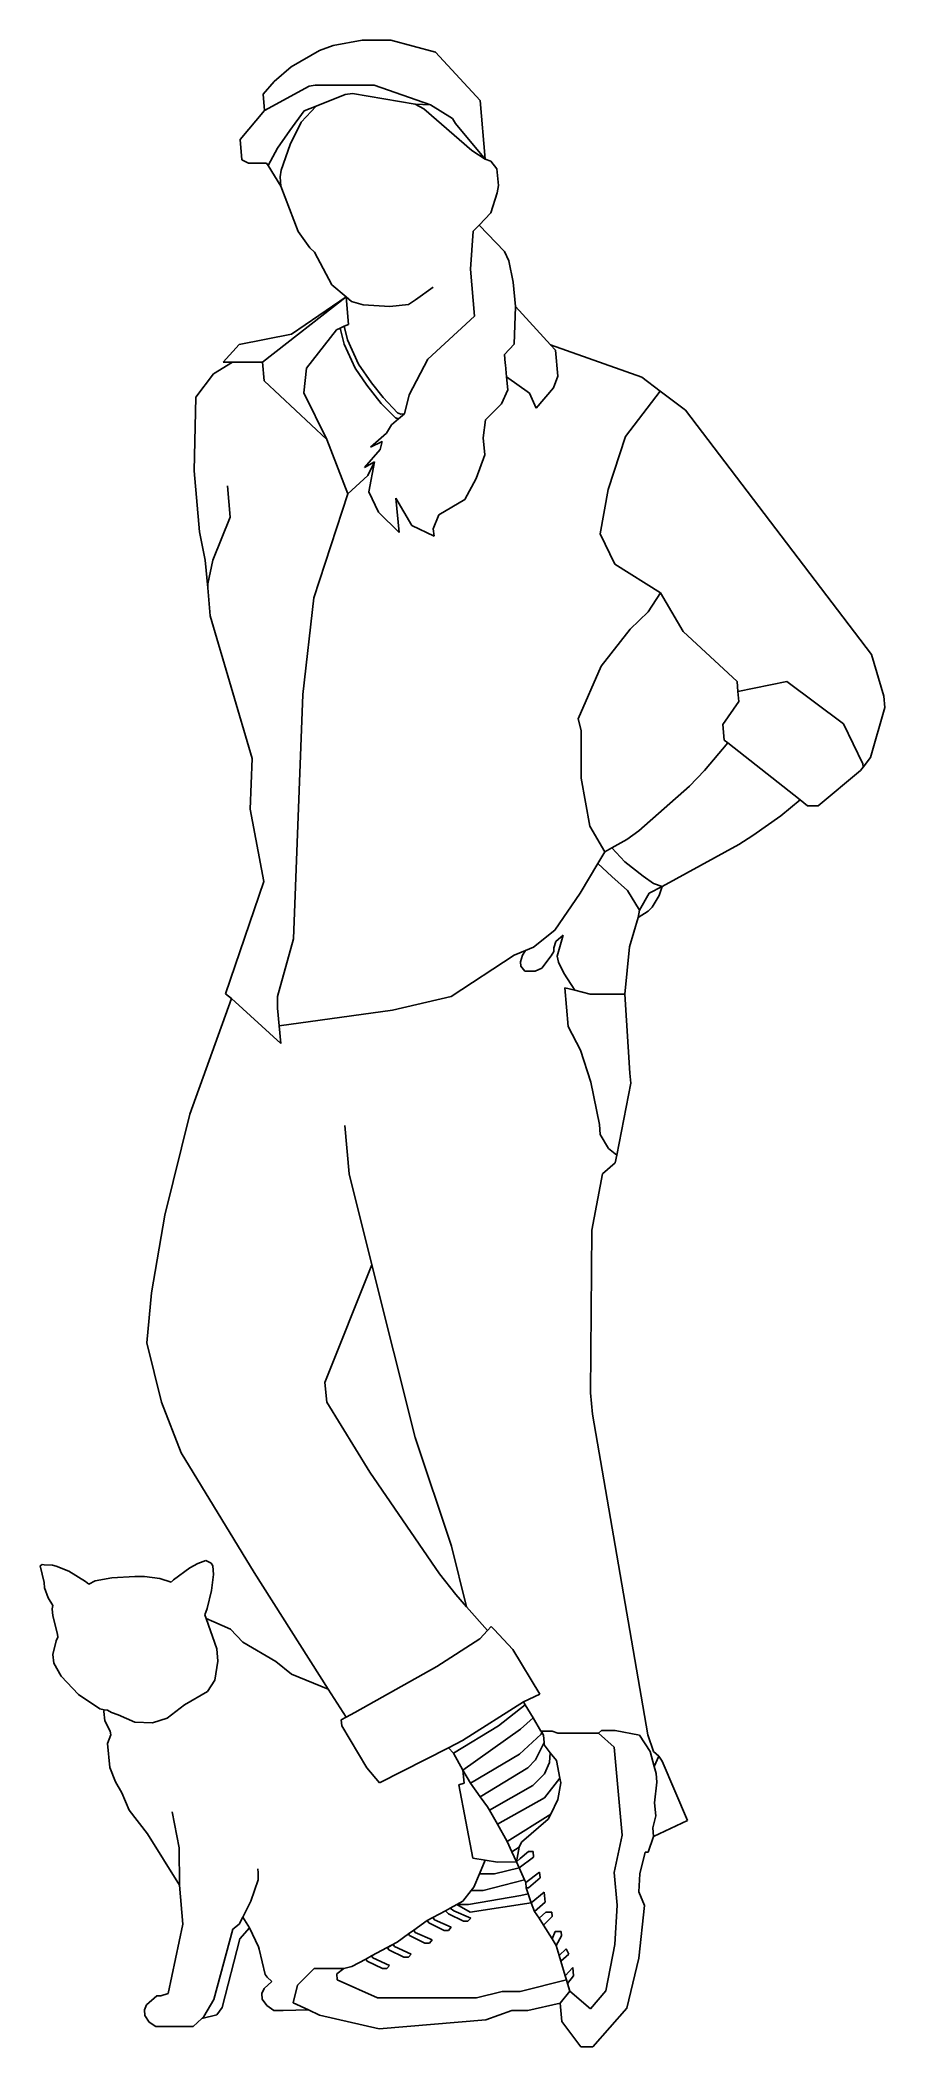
# Model space of a CAD drawing. Extents: x -28.26 to -27.57, y -9.78 to -8.14.
import ezdxf

# ---------------------------------------------------------------- set-up
doc = ezdxf.new("R2010")
doc.units = 0
doc.layers.get('0').update_dxf_attribs({"linetype": 'CONTINUOUS'})

msp = doc.modelspace()

# ---------------------------------------------------------------- linework, layer by layer
for p, q in [((-28.0184, -8.1449), (-28.0295, -8.1491)), ((-27.9946, -8.1405), (-28.0184, -8.1449)), ((-27.9712, -8.1405), (-27.9946, -8.1405)), ((-27.9348, -8.1504), (-27.9712, -8.1405)), ((-28.0667, -8.1742), (-28.0526, -8.1623)), ((-28.0526, -8.1623), (-28.0295, -8.1491)), ((-27.9348, -8.1504), (-27.8984, -8.1898)), ((-28.0757, -8.1846), (-28.0667, -8.1742)), ((-28.0744, -8.1981), (-28.038, -8.1781)), ((-28.0331, -8.1772), (-28.038, -8.1781)), ((-28.0331, -8.1772), (-27.985, -8.1772)), ((-27.985, -8.1772), (-27.9388, -8.1934)), ((-28.0757, -8.1846), (-28.0744, -8.1981)), ((-28.0446, -8.2074), (-28.0323, -8.1945)), ((-28.0323, -8.1945), (-28.042, -8.1984)), ((-28.0086, -8.1848), (-28.0323, -8.1945)), ((-28.0086, -8.1848), (-28.0025, -8.1842)), ((-28.0025, -8.1842), (-27.9513, -8.1929)), ((-27.9443, -8.1967), (-27.9513, -8.1929)), ((-27.9513, -8.1929), (-27.9388, -8.1934)), ((-27.9209, -8.2045), (-27.9388, -8.1934)), ((-27.8941, -8.2377), (-27.8984, -8.1898)), ((-28.0744, -8.1981), (-28.0945, -8.2216)), ((-28.0537, -8.2144), (-28.042, -8.1984)), ((-28.0535, -8.2257), (-28.0446, -8.2074)), ((-27.9443, -8.1967), (-27.9052, -8.2308)), ((-27.9184, -8.2087), (-27.9209, -8.2045)), ((-27.9184, -8.2087), (-27.8941, -8.2377)), ((-28.093, -8.2384), (-28.0945, -8.2216)), ((-28.064, -8.2287), (-28.0716, -8.2429)), ((-28.0537, -8.2144), (-28.064, -8.2287)), ((-28.0535, -8.2257), (-28.061, -8.2467)), ((-28.093, -8.2384), (-28.0876, -8.241)), ((-28.0876, -8.241), (-28.0728, -8.241)), ((-28.0728, -8.241), (-28.0716, -8.2429)), ((-28.0716, -8.2429), (-28.0612, -8.2598)), ((-27.9052, -8.2308), (-27.8941, -8.2377)), ((-27.8896, -8.2393), (-27.8941, -8.2377)), ((-27.8896, -8.2393), (-27.8846, -8.2456)), ((-27.8846, -8.2456), (-27.8834, -8.2592)), ((-28.061, -8.2467), (-28.0618, -8.2521)), ((-28.0612, -8.2598), (-28.0618, -8.2521)), ((-28.0612, -8.2598), (-28.0471, -8.2968)), ((-27.8845, -8.2653), (-27.8834, -8.2592)), ((-27.8845, -8.2653), (-27.8896, -8.2817)), ((-27.8992, -8.2916), (-27.904, -8.2965)), ((-27.8992, -8.2916), (-27.8896, -8.2817)), ((-27.8992, -8.2916), (-27.8784, -8.3132)), ((-28.0471, -8.2968), (-28.0375, -8.3103)), ((-28.0336, -8.3136), (-28.0375, -8.3103)), ((-27.9062, -8.3277), (-27.904, -8.2965)), ((-28.0195, -8.3405), (-28.0336, -8.3136)), ((-27.9062, -8.3277), (-27.9028, -8.3661)), ((-27.8784, -8.3132), (-27.8748, -8.3208)), ((-27.8748, -8.3208), (-27.8712, -8.3382)), ((-28.0079, -8.3502), (-28.0195, -8.3405)), ((-27.9511, -8.3526), (-27.9368, -8.3423)), ((-27.8712, -8.3382), (-27.8694, -8.3581)), ((-28.0762, -8.4036), (-28.0079, -8.3502)), ((-28.0525, -8.3807), (-28.0079, -8.3502)), ((-28.0034, -8.3539), (-28.0079, -8.3502)), ((-28.0059, -8.3727), (-28.0079, -8.3502)), ((-28.0034, -8.3539), (-27.9938, -8.3567)), ((-27.9722, -8.3581), (-27.9938, -8.3567)), ((-27.9722, -8.3581), (-27.9569, -8.3564)), ((-27.9569, -8.3564), (-27.9511, -8.3526)), ((-27.8694, -8.3581), (-27.8706, -8.3889)), ((-27.8694, -8.3581), (-27.8409, -8.3893)), ((-28.0156, -8.3771), (-28.0128, -8.3758)), ((-28.0128, -8.3758), (-28.0093, -8.3742)), ((-28.0093, -8.3888), (-28.0128, -8.3758)), ((-28.0093, -8.3742), (-28.0059, -8.3727)), ((-28.0093, -8.3742), (-28.0067, -8.3854)), ((-27.9028, -8.3661), (-27.941, -8.401)), ((-28.1083, -8.4036), (-28.0951, -8.3892)), ((-28.0951, -8.3892), (-28.0525, -8.3807)), ((-28.0402, -8.4085), (-28.0156, -8.3771)), ((-28.0005, -8.4086), (-28.0093, -8.3888)), ((-28.0067, -8.3854), (-27.9976, -8.4051)), ((-27.8706, -8.3889), (-27.8784, -8.3973)), ((-27.8409, -8.3893), (-27.8367, -8.3939)), ((-27.8409, -8.3893), (-27.7662, -8.4159)), ((-28.1008, -8.4036), (-28.1162, -8.4131)), ((-28.1008, -8.4036), (-28.1083, -8.4036)), ((-28.1008, -8.4036), (-28.0762, -8.4036)), ((-28.0749, -8.4188), (-28.0762, -8.4036)), ((-28.0402, -8.4085), (-28.0423, -8.4285)), ((-27.9908, -8.4225), (-28.0005, -8.4086)), ((-27.9976, -8.4051), (-27.9871, -8.4205)), ((-27.941, -8.401), (-27.9562, -8.4304)), ((-27.8778, -8.4043), (-27.8784, -8.3973)), ((-27.8776, -8.4058), (-27.8778, -8.4043)), ((-27.8776, -8.4058), (-27.8767, -8.4157)), ((-27.8348, -8.4149), (-27.8367, -8.3939)), ((-28.1162, -8.4131), (-28.1307, -8.4321)), ((-28.0749, -8.4188), (-28.0236, -8.4667)), ((-27.9792, -8.4373), (-27.9908, -8.4225)), ((-27.9871, -8.4205), (-27.9775, -8.4325)), ((-27.8767, -8.4157), (-27.8758, -8.4262)), ((-27.8767, -8.4157), (-27.858, -8.429)), ((-27.8384, -8.4245), (-27.8524, -8.4411)), ((-27.8348, -8.4149), (-27.8384, -8.4245)), ((-27.7662, -8.4159), (-27.7511, -8.4273)), ((-28.1307, -8.4321), (-28.1321, -8.4924)), ((-28.0236, -8.4667), (-28.0423, -8.4285)), ((-27.9676, -8.449), (-27.9792, -8.4373)), ((-27.9775, -8.4325), (-27.9658, -8.4449)), ((-27.9562, -8.4304), (-27.9602, -8.4458)), ((-27.8809, -8.4376), (-27.8939, -8.4506)), ((-27.8758, -8.4262), (-27.8809, -8.4376)), ((-27.8524, -8.4411), (-27.858, -8.429)), ((-27.7511, -8.4273), (-27.7796, -8.4643)), ((-27.7511, -8.4273), (-27.7305, -8.4429)), ((-27.9708, -8.4548), (-27.9748, -8.4616)), ((-27.9708, -8.4548), (-27.9651, -8.45)), ((-27.9651, -8.45), (-27.9676, -8.449)), ((-27.9631, -8.446), (-27.9658, -8.4449)), ((-27.9651, -8.45), (-27.9602, -8.4458)), ((-27.9602, -8.4458), (-27.9631, -8.446)), ((-27.8939, -8.4506), (-27.8958, -8.4655)), ((-27.5785, -8.6423), (-27.7305, -8.4429)), ((-28.0065, -8.5112), (-28.0236, -8.4667)), ((-27.9799, -8.475), (-27.9928, -8.4896)), ((-27.9748, -8.4616), (-27.9879, -8.4729)), ((-27.9879, -8.4729), (-27.9783, -8.4683)), ((-27.9783, -8.4683), (-27.9799, -8.475)), ((-27.8958, -8.4655), (-27.8946, -8.4794)), ((-27.7796, -8.4643), (-27.7938, -8.5077)), ((-27.9928, -8.4896), (-27.9847, -8.4849)), ((-27.9847, -8.4849), (-27.9902, -8.4962)), ((-27.9892, -8.5095), (-27.9847, -8.4849)), ((-27.8946, -8.4794), (-27.9016, -8.4987)), ((-28.1321, -8.4924), (-28.1276, -8.5421)), ((-28.1025, -8.5303), (-28.1048, -8.5047)), ((-27.9902, -8.4962), (-28.0065, -8.5112)), ((-27.9016, -8.4987), (-27.9109, -8.5157)), ((-27.8003, -8.5437), (-27.7938, -8.5077)), ((-28.0065, -8.5112), (-28.0343, -8.5961)), ((-27.9814, -8.526), (-27.9892, -8.5095)), ((-27.9671, -8.5148), (-27.9646, -8.5427)), ((-27.9542, -8.537), (-27.9671, -8.5148)), ((-27.9109, -8.5157), (-27.9321, -8.5284)), ((-28.1025, -8.5303), (-28.1168, -8.5653)), ((-27.9646, -8.5427), (-27.9814, -8.526)), ((-27.936, -8.5456), (-27.9542, -8.537)), ((-27.9321, -8.5284), (-27.9366, -8.5398)), ((-27.9366, -8.5398), (-27.936, -8.5456)), ((-28.1276, -8.5421), (-28.1229, -8.5653)), ((-27.8003, -8.5437), (-27.7883, -8.5687)), ((-28.1229, -8.5653), (-28.1208, -8.588)), ((-28.1168, -8.5653), (-28.1207, -8.5847)), ((-27.751, -8.5921), (-27.7883, -8.5687)), ((-28.1208, -8.588), (-28.1207, -8.5847)), ((-28.1208, -8.588), (-28.1188, -8.6107)), ((-28.0343, -8.5961), (-28.0431, -8.675)), ((-27.751, -8.5921), (-27.7611, -8.6076)), ((-27.7325, -8.6237), (-27.751, -8.5921)), ((-28.1188, -8.6107), (-28.0845, -8.7273)), ((-27.7757, -8.6217), (-27.7995, -8.6518)), ((-27.7611, -8.6076), (-27.7757, -8.6217)), ((-27.6884, -8.6644), (-27.7325, -8.6237)), ((-27.7995, -8.6518), (-27.8183, -8.6949)), ((-27.5785, -8.6423), (-27.5684, -8.6765)), ((-27.6877, -8.6727), (-27.6884, -8.6644)), ((-27.6477, -8.6644), (-27.6877, -8.6727)), ((-27.6477, -8.6644), (-27.6014, -8.699)), ((-28.0507, -8.8747), (-28.0431, -8.675)), ((-27.7, -8.6996), (-27.6869, -8.6809)), ((-27.6869, -8.6809), (-27.6877, -8.6727)), ((-27.5676, -8.6858), (-27.5793, -8.7264)), ((-27.5684, -8.6765), (-27.5676, -8.6858)), ((-27.8158, -8.7044), (-27.8183, -8.6949)), ((-27.8158, -8.7044), (-27.8157, -8.7435)), ((-27.6989, -8.7124), (-27.7, -8.6996)), ((-27.5857, -8.7317), (-27.6014, -8.699)), ((-27.7151, -8.7372), (-27.696, -8.7146)), ((-27.696, -8.7146), (-27.6989, -8.7124)), ((-27.6368, -8.7612), (-27.696, -8.7146)), ((-28.0845, -8.7273), (-28.0862, -8.7688)), ((-27.7151, -8.7372), (-27.7273, -8.75)), ((-27.5876, -8.7372), (-27.6222, -8.7659)), ((-27.5854, -8.7344), (-27.5876, -8.7372)), ((-27.5857, -8.7317), (-27.5854, -8.7344)), ((-27.5793, -8.7264), (-27.5854, -8.7344)), ((-27.8157, -8.7435), (-27.8088, -8.7826)), ((-27.7685, -8.7865), (-27.7273, -8.75)), ((-28.0862, -8.7688), (-28.075, -8.8278)), ((-27.6525, -8.7741), (-27.6368, -8.7612)), ((-27.6309, -8.7659), (-27.6368, -8.7612)), ((-27.6222, -8.7659), (-27.6309, -8.7659)), ((-27.8088, -8.7826), (-27.7965, -8.8037)), ((-27.7685, -8.7865), (-27.7784, -8.7936)), ((-27.6525, -8.7741), (-27.6754, -8.7903)), ((-27.7965, -8.8037), (-27.7906, -8.8004)), ((-27.7906, -8.8004), (-27.7784, -8.7936)), ((-27.7906, -8.8004), (-27.7802, -8.8118)), ((-27.7497, -8.8318), (-27.6869, -8.7975)), ((-27.6754, -8.7903), (-27.6869, -8.7975)), ((-27.8167, -8.8374), (-27.8022, -8.8132)), ((-27.8022, -8.8132), (-27.7965, -8.8037)), ((-27.8022, -8.8132), (-27.7908, -8.8237)), ((-27.7802, -8.8118), (-27.7652, -8.8234)), ((-28.1063, -8.9195), (-28.075, -8.8278)), ((-27.7908, -8.8237), (-27.7779, -8.8352)), ((-27.7779, -8.8352), (-27.7681, -8.8512)), ((-27.7652, -8.8234), (-27.7567, -8.8295)), ((-27.7497, -8.8318), (-27.7601, -8.8374)), ((-27.7567, -8.8295), (-27.7497, -8.8318)), ((-27.7521, -8.8394), (-27.7497, -8.8318)), ((-27.8373, -8.8675), (-27.8167, -8.8374)), ((-27.7681, -8.8512), (-27.7692, -8.8573)), ((-27.7692, -8.8573), (-27.761, -8.8522)), ((-27.7601, -8.8374), (-27.7681, -8.8512)), ((-27.761, -8.8522), (-27.7577, -8.8488)), ((-27.7577, -8.8488), (-27.7521, -8.8394)), ((-27.8373, -8.8675), (-27.8547, -8.8814)), ((-27.7692, -8.8573), (-27.7762, -8.8811)), ((-28.0507, -8.8747), (-28.0638, -8.9219)), ((-27.8706, -8.888), (-27.8612, -8.8841)), ((-27.8636, -8.8881), (-27.8612, -8.8841)), ((-27.8547, -8.8814), (-27.8612, -8.8841)), ((-27.8382, -8.8849), (-27.8404, -8.8885)), ((-27.838, -8.8821), (-27.8382, -8.8849)), ((-27.8364, -8.8768), (-27.838, -8.8821)), ((-27.8305, -8.8716), (-27.8364, -8.8768)), ((-27.8305, -8.8716), (-27.8353, -8.8889)), ((-27.7762, -8.8811), (-27.7802, -8.9199)), ((-27.8706, -8.888), (-27.922, -8.9218)), ((-27.8636, -8.8881), (-27.8653, -8.8935)), ((-27.865, -8.8971), (-27.8653, -8.8935)), ((-27.8619, -8.901), (-27.865, -8.8971)), ((-27.8619, -8.901), (-27.8533, -8.901)), ((-27.848, -8.8985), (-27.8533, -8.901)), ((-27.8404, -8.8885), (-27.848, -8.8985)), ((-27.8353, -8.8889), (-27.8343, -8.8937)), ((-27.8343, -8.8937), (-27.83, -8.9026)), ((-27.83, -8.9026), (-27.821, -8.9167)), ((-27.821, -8.9167), (-27.8291, -8.9147)), ((-27.8263, -8.9463), (-27.8291, -8.9147)), ((-27.8085, -8.9199), (-27.821, -8.9167)), ((-28.1014, -8.9233), (-28.1356, -9.0178)), ((-28.1063, -8.9195), (-28.1014, -8.9233)), ((-28.1014, -8.9233), (-28.0613, -8.9602)), ((-28.0639, -8.9312), (-28.0638, -8.9219)), ((-28.0639, -8.9312), (-28.0626, -8.9457)), ((-28.0626, -8.9457), (-27.97, -8.9329)), ((-27.922, -8.9218), (-27.97, -8.9329)), ((-27.7802, -8.9199), (-27.8085, -8.9199)), ((-27.776, -8.9845), (-27.7802, -8.9199)), ((-28.0613, -8.9602), (-28.0626, -8.9457)), ((-27.8263, -8.9463), (-27.8163, -8.9657)), ((-27.8163, -8.9657), (-27.8079, -8.9918)), ((-27.8079, -8.9918), (-27.8009, -9.0264)), ((-27.7752, -8.9927), (-27.7867, -9.0514)), ((-27.7752, -8.9927), (-27.776, -8.9845)), ((-28.1356, -9.0178), (-28.1561, -9.1004)), ((-28.0053, -9.0666), (-28.0089, -9.0271)), ((-27.8009, -9.0264), (-27.8002, -9.0345)), ((-27.8002, -9.0345), (-27.7933, -9.046)), ((-27.7933, -9.046), (-27.7867, -9.0514)), ((-27.7879, -9.0576), (-27.7984, -9.0667)), ((-27.7867, -9.0514), (-27.7879, -9.0576)), ((-28.0053, -9.0666), (-27.9867, -9.141)), ((-27.7984, -9.0667), (-27.807, -9.1127)), ((-28.1561, -9.1004), (-28.1669, -9.1638)), ((-27.807, -9.1127), (-27.808, -9.2455)), ((-27.9867, -9.141), (-28.0251, -9.237)), ((-27.9867, -9.141), (-27.9515, -9.282)), ((-28.1669, -9.1638), (-28.1707, -9.2047)), ((-28.1707, -9.2047), (-28.1586, -9.2532)), ((-28.0251, -9.237), (-28.0236, -9.2532)), ((-27.808, -9.2455), (-27.8065, -9.2629)), ((-28.1586, -9.2532), (-28.1427, -9.2946)), ((-28.0236, -9.2532), (-27.9884, -9.3103)), ((-27.8065, -9.2629), (-27.7614, -9.525)), ((-28.1427, -9.2946), (-28.0831, -9.3924)), ((-27.9515, -9.282), (-27.9217, -9.3709)), ((-27.9884, -9.3103), (-27.9314, -9.3934)), ((-27.9217, -9.3709), (-27.9094, -9.4203)), ((-28.2579, -9.387), (-28.2561, -9.3858)), ((-28.2579, -9.387), (-28.2547, -9.4004)), ((-28.2545, -9.386), (-28.2561, -9.3858)), ((-28.2477, -9.3864), (-28.2545, -9.386)), ((-28.2448, -9.3871), (-28.2477, -9.3864)), ((-28.2344, -9.3911), (-28.2448, -9.3871)), ((-28.2207, -9.3996), (-28.2344, -9.3911)), ((-28.1356, -9.3886), (-28.1489, -9.3983)), ((-28.129, -9.3851), (-28.1356, -9.3886)), ((-28.1225, -9.3826), (-28.129, -9.3851)), ((-28.118, -9.3848), (-28.1225, -9.3826)), ((-28.1167, -9.3868), (-28.118, -9.3848)), ((-28.1161, -9.3939), (-28.1167, -9.3868)), ((-28.0831, -9.3924), (-28.0224, -9.4876)), ((-28.2547, -9.4004), (-28.2543, -9.4048)), ((-28.2543, -9.4048), (-28.2513, -9.4129)), ((-28.218, -9.4019), (-28.2207, -9.3996)), ((-28.213, -9.3992), (-28.218, -9.4019)), ((-28.1994, -9.3966), (-28.213, -9.3992)), ((-28.1804, -9.3957), (-28.1994, -9.3966)), ((-28.1725, -9.3957), (-28.1804, -9.3957)), ((-28.1725, -9.3957), (-28.16, -9.3973)), ((-28.1508, -9.4002), (-28.16, -9.3973)), ((-28.1489, -9.3983), (-28.1508, -9.4002)), ((-28.1215, -9.4216), (-28.1177, -9.407)), ((-28.1177, -9.407), (-28.1161, -9.3939)), ((-27.9314, -9.3934), (-27.9182, -9.4103)), ((-28.2513, -9.4129), (-28.2475, -9.4192)), ((-28.2475, -9.4192), (-28.2481, -9.422)), ((-28.2481, -9.422), (-28.2475, -9.4277)), ((-28.1215, -9.4216), (-28.1233, -9.4269)), ((-27.9182, -9.4103), (-27.9094, -9.4203)), ((-27.8923, -9.4398), (-27.9094, -9.4203)), ((-28.2475, -9.4277), (-28.2437, -9.4426)), ((-28.1222, -9.43), (-28.1233, -9.4269)), ((-28.1158, -9.4326), (-28.1222, -9.43)), ((-28.1222, -9.43), (-28.1136, -9.4546)), ((-28.1022, -9.4386), (-28.1158, -9.4326)), ((-28.0923, -9.4493), (-28.1022, -9.4386)), ((-27.8986, -9.4465), (-27.8923, -9.4398)), ((-27.8923, -9.4398), (-27.8892, -9.4365)), ((-27.8892, -9.4365), (-27.8869, -9.4389)), ((-27.8716, -9.4552), (-27.8869, -9.4389)), ((-28.2448, -9.4481), (-28.2475, -9.4594)), ((-28.2435, -9.4452), (-28.2448, -9.4481)), ((-28.2437, -9.4426), (-28.2435, -9.4452)), ((-28.1127, -9.4647), (-28.1136, -9.4546)), ((-28.0653, -9.465), (-28.0923, -9.4493)), ((-27.8986, -9.4465), (-27.9336, -9.4691)), ((-27.8496, -9.4917), (-27.8716, -9.4552)), ((-28.2475, -9.4594), (-28.2468, -9.4665)), ((-28.2468, -9.4665), (-28.2408, -9.4771)), ((-28.1152, -9.4803), (-28.1127, -9.4647)), ((-28.0525, -9.4753), (-28.0653, -9.465)), ((-27.9336, -9.4691), (-28.0007, -9.5068)), ((-28.2408, -9.4771), (-28.2265, -9.492)), ((-28.1399, -9.5005), (-28.121, -9.4896)), ((-28.121, -9.4896), (-28.1152, -9.4803)), ((-28.0224, -9.4876), (-28.0525, -9.4753)), ((-28.0224, -9.4876), (-28.0078, -9.5106)), ((-28.2265, -9.492), (-28.2091, -9.5036)), ((-28.2091, -9.5036), (-28.2056, -9.5046)), ((-28.2058, -9.506), (-28.2056, -9.5046)), ((-28.2058, -9.506), (-28.2051, -9.5136)), ((-28.2027, -9.5047), (-28.2056, -9.5046)), ((-28.2027, -9.5047), (-28.1996, -9.5066)), ((-28.1941, -9.5085), (-28.1996, -9.5066)), ((-28.1541, -9.5113), (-28.1399, -9.5005)), ((-28.0007, -9.5068), (-28.0078, -9.5106)), ((-27.9127, -9.5296), (-27.8629, -9.498)), ((-27.8834, -9.5176), (-27.8616, -9.5003)), ((-27.8629, -9.498), (-27.8496, -9.4917)), ((-27.8616, -9.5003), (-27.8629, -9.498)), ((-27.855, -9.5111), (-27.8616, -9.5003)), ((-28.2051, -9.5136), (-28.2005, -9.5219)), ((-28.2005, -9.5219), (-28.2002, -9.5249)), ((-28.1941, -9.5085), (-28.1805, -9.5145)), ((-28.1805, -9.5145), (-28.166, -9.515)), ((-28.166, -9.515), (-28.1541, -9.5113)), ((-28.0078, -9.5106), (-28.0119, -9.5128)), ((-28.0119, -9.5128), (-28.0114, -9.5176)), ((-28.0114, -9.5176), (-27.9908, -9.5519)), ((-27.9201, -9.5399), (-27.8834, -9.5176)), ((-27.9124, -9.5537), (-27.8652, -9.5204)), ((-27.855, -9.5111), (-27.8652, -9.5204)), ((-27.8486, -9.5218), (-27.855, -9.5111)), ((-27.848, -9.5228), (-27.8486, -9.5218)), ((-27.8486, -9.5218), (-27.8395, -9.5218)), ((-27.8485, -9.5245), (-27.848, -9.5228)), ((-27.8466, -9.5251), (-27.848, -9.5228)), ((-27.8395, -9.5218), (-27.8348, -9.5236)), ((-27.8348, -9.5236), (-27.8017, -9.5236)), ((-27.8017, -9.5236), (-27.7991, -9.5214)), ((-27.8017, -9.5236), (-27.7887, -9.5351)), ((-27.7991, -9.5214), (-27.7881, -9.5214)), ((-27.7881, -9.5214), (-27.7681, -9.5251)), ((-28.2002, -9.5249), (-28.2028, -9.5319)), ((-28.2028, -9.5319), (-28.201, -9.5516)), ((-27.9805, -9.5641), (-27.9242, -9.5355)), ((-27.9242, -9.5355), (-27.9127, -9.5296)), ((-27.9242, -9.5355), (-27.9201, -9.5399)), ((-27.9201, -9.5399), (-27.9124, -9.5537)), ((-27.9063, -9.5643), (-27.8662, -9.5408)), ((-27.8485, -9.5245), (-27.8662, -9.5408)), ((-27.846, -9.5312), (-27.853, -9.5454)), ((-27.8466, -9.5251), (-27.846, -9.5312)), ((-27.846, -9.5312), (-27.8459, -9.5332)), ((-27.8459, -9.5332), (-27.841, -9.5395)), ((-27.8416, -9.5474), (-27.841, -9.5395)), ((-27.841, -9.5395), (-27.836, -9.5458)), ((-27.7887, -9.5351), (-27.7823, -9.6068)), ((-27.7595, -9.5385), (-27.7681, -9.5251)), ((-27.7614, -9.525), (-27.7566, -9.5385)), ((-27.7561, -9.5507), (-27.7595, -9.5385)), ((-27.7524, -9.5424), (-27.7566, -9.5385)), ((-28.201, -9.5516), (-28.1963, -9.5632)), ((-27.9908, -9.5519), (-27.9805, -9.5641)), ((-27.9124, -9.5537), (-27.9063, -9.5643)), ((-27.9114, -9.5643), (-27.9124, -9.5537)), ((-27.8593, -9.552), (-27.8983, -9.5756)), ((-27.853, -9.5454), (-27.8593, -9.552)), ((-27.8553, -9.5664), (-27.8457, -9.5567)), ((-27.8457, -9.5567), (-27.8416, -9.5474)), ((-27.836, -9.5458), (-27.8331, -9.5604)), ((-27.7561, -9.5507), (-27.7524, -9.5424)), ((-27.7545, -9.5566), (-27.7561, -9.5507)), ((-27.7539, -9.5636), (-27.7545, -9.5566)), ((-27.7524, -9.5424), (-27.7497, -9.5465)), ((-27.7497, -9.5465), (-27.729, -9.595)), ((-28.1963, -9.5632), (-28.1911, -9.5722)), ((-28.1911, -9.5722), (-28.185, -9.5866)), ((-27.9114, -9.5643), (-27.9158, -9.5659)), ((-27.9158, -9.5659), (-27.9044, -9.6258)), ((-27.9063, -9.5643), (-27.8983, -9.5756)), ((-27.8907, -9.5866), (-27.8553, -9.5664)), ((-27.8456, -9.5764), (-27.8331, -9.5604)), ((-27.8323, -9.5642), (-27.8347, -9.5777)), ((-27.8331, -9.5604), (-27.8323, -9.5642)), ((-27.7558, -9.5806), (-27.7539, -9.5636)), ((-28.185, -9.5866), (-28.1702, -9.6057)), ((-28.1443, -9.6173), (-28.1499, -9.5879)), ((-27.8924, -9.5838), (-27.8983, -9.5756)), ((-27.8907, -9.5866), (-27.8924, -9.5838)), ((-27.8842, -9.598), (-27.8907, -9.5866)), ((-27.8842, -9.598), (-27.8456, -9.5764)), ((-27.8761, -9.6122), (-27.8406, -9.5898)), ((-27.8406, -9.5898), (-27.8427, -9.5939)), ((-27.8347, -9.5777), (-27.8406, -9.5898)), ((-27.7548, -9.591), (-27.7558, -9.5806)), ((-28.1702, -9.6057), (-28.1441, -9.6477)), ((-27.8761, -9.6122), (-27.8842, -9.598)), ((-27.8427, -9.5939), (-27.8644, -9.6126)), ((-27.7572, -9.601), (-27.7548, -9.591)), ((-27.7566, -9.6079), (-27.7572, -9.601)), ((-27.729, -9.595), (-27.7566, -9.6079)), ((-28.1441, -9.6477), (-28.1443, -9.6173)), ((-27.8724, -9.6204), (-27.8761, -9.6122)), ((-27.8724, -9.6204), (-27.8664, -9.6167)), ((-27.8687, -9.6287), (-27.8724, -9.6204)), ((-27.8664, -9.6167), (-27.8687, -9.6287)), ((-27.8644, -9.6126), (-27.8664, -9.6167)), ((-27.8588, -9.6203), (-27.8656, -9.6259)), ((-27.8551, -9.6203), (-27.8588, -9.6203)), ((-27.8547, -9.6249), (-27.8551, -9.6203)), ((-27.7887, -9.6374), (-27.7823, -9.6068)), ((-27.7634, -9.6208), (-27.7679, -9.6384)), ((-27.7634, -9.6208), (-27.7609, -9.6208)), ((-27.7566, -9.6079), (-27.7609, -9.6208)), ((-28.0799, -9.6343), (-28.0797, -9.6377)), ((-28.0797, -9.6377), (-28.0797, -9.6433)), ((-27.9044, -9.6258), (-27.8942, -9.6274)), ((-27.8988, -9.6384), (-27.9035, -9.6493)), ((-27.8942, -9.6274), (-27.8988, -9.6384)), ((-27.8988, -9.6384), (-27.8866, -9.6384)), ((-27.8942, -9.6274), (-27.8841, -9.629)), ((-27.8866, -9.6384), (-27.8664, -9.6337)), ((-27.8841, -9.629), (-27.8687, -9.6287)), ((-27.8656, -9.6259), (-27.8687, -9.6287)), ((-27.8664, -9.6337), (-27.8687, -9.6287)), ((-27.8664, -9.6337), (-27.8547, -9.6249)), ((-27.8621, -9.6434), (-27.8664, -9.6337)), ((-27.8497, -9.637), (-27.8611, -9.6456)), ((-27.8493, -9.6417), (-27.8497, -9.637)), ((-27.7887, -9.6374), (-27.7863, -9.664)), ((-27.7679, -9.6384), (-27.7687, -9.6533)), ((-28.1441, -9.6477), (-28.1412, -9.6795)), ((-28.0856, -9.6608), (-28.0797, -9.6433)), ((-27.9056, -9.6521), (-27.9124, -9.6609)), ((-27.9035, -9.6493), (-27.9056, -9.6521)), ((-27.9056, -9.6521), (-27.8958, -9.6521)), ((-27.8621, -9.6434), (-27.8958, -9.6521)), ((-27.865, -9.6562), (-27.859, -9.6548)), ((-27.8611, -9.6456), (-27.8621, -9.6434)), ((-27.8611, -9.6456), (-27.8607, -9.6499)), ((-27.8607, -9.6499), (-27.8588, -9.6499)), ((-27.859, -9.6548), (-27.8607, -9.6499)), ((-27.8565, -9.6623), (-27.859, -9.6548)), ((-27.8588, -9.6499), (-27.8493, -9.6417)), ((-27.8459, -9.6534), (-27.8565, -9.6623)), ((-27.8452, -9.6615), (-27.8459, -9.6534)), ((-27.7687, -9.6533), (-27.7641, -9.6643)), ((-28.0856, -9.6608), (-28.0923, -9.674)), ((-27.9369, -9.6741), (-27.9267, -9.6686)), ((-27.9266, -9.6686), (-27.9369, -9.6742)), ((-27.9267, -9.6686), (-27.9229, -9.6666)), ((-27.9266, -9.6686), (-27.9267, -9.6686)), ((-27.9228, -9.6666), (-27.9266, -9.6686)), ((-27.9243, -9.6712), (-27.9266, -9.6686)), ((-27.9243, -9.6712), (-27.9119, -9.6772)), ((-27.9229, -9.6666), (-27.9174, -9.6636)), ((-27.9228, -9.6666), (-27.9229, -9.6666)), ((-27.9174, -9.6636), (-27.9228, -9.6666)), ((-27.9198, -9.6686), (-27.9228, -9.6666)), ((-27.906, -9.6747), (-27.9198, -9.6686)), ((-27.9124, -9.6609), (-27.9174, -9.6636)), ((-27.9174, -9.6636), (-27.9077, -9.6634)), ((-27.9174, -9.6636), (-27.9065, -9.6698)), ((-27.9174, -9.6636), (-27.9174, -9.6636)), ((-27.9077, -9.6634), (-27.865, -9.6562)), ((-27.9065, -9.6698), (-27.8565, -9.6623)), ((-27.8565, -9.6623), (-27.8538, -9.6692)), ((-27.8538, -9.6692), (-27.8452, -9.6615)), ((-27.8502, -9.6748), (-27.8538, -9.6692)), ((-27.8445, -9.6697), (-27.8502, -9.6748)), ((-27.8397, -9.6697), (-27.8445, -9.6697)), ((-27.8394, -9.6732), (-27.8397, -9.6697)), ((-27.7863, -9.664), (-27.7883, -9.6961)), ((-27.7641, -9.6643), (-27.7687, -9.7075)), ((-28.1412, -9.6795), (-28.1533, -9.7363)), ((-28.1159, -9.7411), (-28.1005, -9.6837)), ((-28.1005, -9.6837), (-28.0951, -9.6795)), ((-28.0923, -9.674), (-28.0951, -9.6795)), ((-28.0946, -9.6917), (-28.0868, -9.6827)), ((-28.0868, -9.6827), (-28.0923, -9.674)), ((-28.0868, -9.6827), (-28.0793, -9.6982)), ((-27.9568, -9.6876), (-27.9662, -9.6944)), ((-27.9525, -9.6846), (-27.9568, -9.6876)), ((-27.9559, -9.6889), (-27.9568, -9.6876)), ((-27.9415, -9.6766), (-27.9525, -9.6846)), ((-27.9514, -9.6863), (-27.9525, -9.6846)), ((-27.9376, -9.6924), (-27.9514, -9.6863)), ((-27.9415, -9.6766), (-27.9369, -9.6741)), ((-27.9369, -9.6742), (-27.9415, -9.6766)), ((-27.9402, -9.6786), (-27.9415, -9.6766)), ((-27.9402, -9.6786), (-27.9278, -9.6847)), ((-27.9369, -9.6742), (-27.9369, -9.6741)), ((-27.9356, -9.676), (-27.9369, -9.6742)), ((-27.9219, -9.6821), (-27.9356, -9.676)), ((-27.9278, -9.6847), (-27.9241, -9.6847)), ((-27.9241, -9.6847), (-27.9219, -9.6821)), ((-27.9119, -9.6772), (-27.9083, -9.6772)), ((-27.9083, -9.6772), (-27.906, -9.6747)), ((-27.8466, -9.6805), (-27.8502, -9.6748)), ((-27.8466, -9.6805), (-27.8394, -9.6732)), ((-27.8394, -9.6917), (-27.8466, -9.6805)), ((-27.8371, -9.6855), (-27.8394, -9.6917)), ((-27.8322, -9.6855), (-27.8371, -9.6855)), ((-27.8318, -9.689), (-27.8322, -9.6855)), ((-28.0946, -9.6917), (-28.1091, -9.7478)), ((-28.0793, -9.6982), (-28.0788, -9.7)), ((-28.0788, -9.7), (-28.0741, -9.7206)), ((-27.9662, -9.6944), (-27.9871, -9.7056)), ((-27.9695, -9.6962), (-27.9741, -9.6987)), ((-27.973, -9.7005), (-27.9741, -9.6987)), ((-27.973, -9.7005), (-27.9606, -9.7065)), ((-27.9684, -9.6979), (-27.9695, -9.6962)), ((-27.9547, -9.704), (-27.9684, -9.6979)), ((-27.9569, -9.7065), (-27.9547, -9.704)), ((-27.9559, -9.6889), (-27.9435, -9.695)), ((-27.9435, -9.695), (-27.9398, -9.695)), ((-27.9398, -9.695), (-27.9376, -9.6924)), ((-27.8361, -9.697), (-27.8394, -9.6917)), ((-27.8361, -9.697), (-27.8318, -9.689)), ((-27.8337, -9.7052), (-27.8361, -9.697)), ((-27.8337, -9.7052), (-27.8279, -9.6997)), ((-27.8257, -9.704), (-27.8323, -9.7099)), ((-27.8279, -9.6997), (-27.8257, -9.704)), ((-27.7883, -9.6961), (-27.7956, -9.734)), ((-28.0741, -9.7206), (-28.0724, -9.7228)), ((-28.0339, -9.7157), (-28.0475, -9.7295)), ((-28.0098, -9.7157), (-28.0339, -9.7157)), ((-28.0155, -9.7201), (-28.0098, -9.7157)), ((-28.0151, -9.725), (-28.0155, -9.7201)), ((-28.0031, -9.7141), (-28.0098, -9.7157)), ((-27.9918, -9.7081), (-28.0031, -9.7141)), ((-27.9871, -9.7056), (-27.9918, -9.7081)), ((-27.9906, -9.7098), (-27.9918, -9.7081)), ((-27.9906, -9.7098), (-27.9782, -9.7159)), ((-27.9861, -9.7072), (-27.9871, -9.7056)), ((-27.9723, -9.7133), (-27.9861, -9.7072)), ((-27.9782, -9.7159), (-27.9745, -9.7159)), ((-27.9745, -9.7159), (-27.9723, -9.7133)), ((-27.9606, -9.7065), (-27.9569, -9.7065)), ((-27.8323, -9.7099), (-27.8337, -9.7052)), ((-27.8287, -9.7219), (-27.8323, -9.7099)), ((-27.8287, -9.7219), (-27.8227, -9.7151)), ((-27.8227, -9.7151), (-27.8221, -9.7219)), ((-27.7687, -9.7075), (-27.7785, -9.7483)), ((-28.1533, -9.7363), (-28.1593, -9.7381)), ((-28.0749, -9.7322), (-28.0767, -9.7363)), ((-28.0767, -9.7363), (-28.0763, -9.7408)), ((-28.0684, -9.7264), (-28.0749, -9.7322)), ((-28.0724, -9.7228), (-28.0684, -9.7264)), ((-28.0475, -9.7295), (-28.0511, -9.7438)), ((-27.9823, -9.7397), (-28.0151, -9.725)), ((-27.9014, -9.7397), (-27.8804, -9.7346)), ((-27.8804, -9.7346), (-27.8657, -9.7346)), ((-27.8657, -9.7346), (-27.8278, -9.725)), ((-27.8328, -9.7441), (-27.825, -9.7344)), ((-27.8278, -9.725), (-27.8287, -9.7219)), ((-27.8269, -9.7282), (-27.8278, -9.725)), ((-27.8221, -9.7219), (-27.8269, -9.7282)), ((-27.825, -9.7344), (-27.8269, -9.7282)), ((-27.808, -9.7488), (-27.825, -9.7344)), ((-27.7956, -9.734), (-27.808, -9.7488)), ((-28.1709, -9.7456), (-28.1727, -9.7497)), ((-28.1727, -9.7497), (-28.1723, -9.7542)), ((-28.1625, -9.7381), (-28.1709, -9.7456)), ((-28.1593, -9.7381), (-28.1625, -9.7381)), ((-28.1134, -9.7536), (-28.1256, -9.7566)), ((-28.124, -9.7551), (-28.1159, -9.7411)), ((-28.1091, -9.7478), (-28.1134, -9.7536)), ((-28.0763, -9.7408), (-28.0727, -9.7461)), ((-28.0727, -9.7461), (-28.0668, -9.7502)), ((-28.0593, -9.7502), (-28.0668, -9.7502)), ((-28.0593, -9.7502), (-28.0387, -9.7496)), ((-28.0511, -9.7438), (-28.0387, -9.7496)), ((-28.0387, -9.7496), (-28.0296, -9.7539)), ((-28.0296, -9.7539), (-27.9809, -9.765)), ((-27.9823, -9.7397), (-27.9014, -9.7397)), ((-27.8937, -9.7577), (-27.8724, -9.7502)), ((-27.8724, -9.7502), (-27.8593, -9.7502)), ((-27.8593, -9.7502), (-27.8328, -9.7441)), ((-27.8315, -9.7592), (-27.8328, -9.7441)), ((-27.7785, -9.7483), (-27.8063, -9.7798)), ((-28.1723, -9.7542), (-28.1687, -9.7596)), ((-28.1687, -9.7596), (-28.1633, -9.7633)), ((-28.1633, -9.7633), (-28.1328, -9.7633)), ((-28.1328, -9.7633), (-28.1256, -9.7566)), ((-28.1256, -9.7566), (-28.124, -9.7551)), ((-27.9809, -9.765), (-27.8937, -9.7577)), ((-27.8161, -9.7798), (-27.8315, -9.7592)), ((-27.8063, -9.7798), (-27.8161, -9.7798))]:
    msp.add_line(p, q)

doc.saveas('drawing.dxf')
